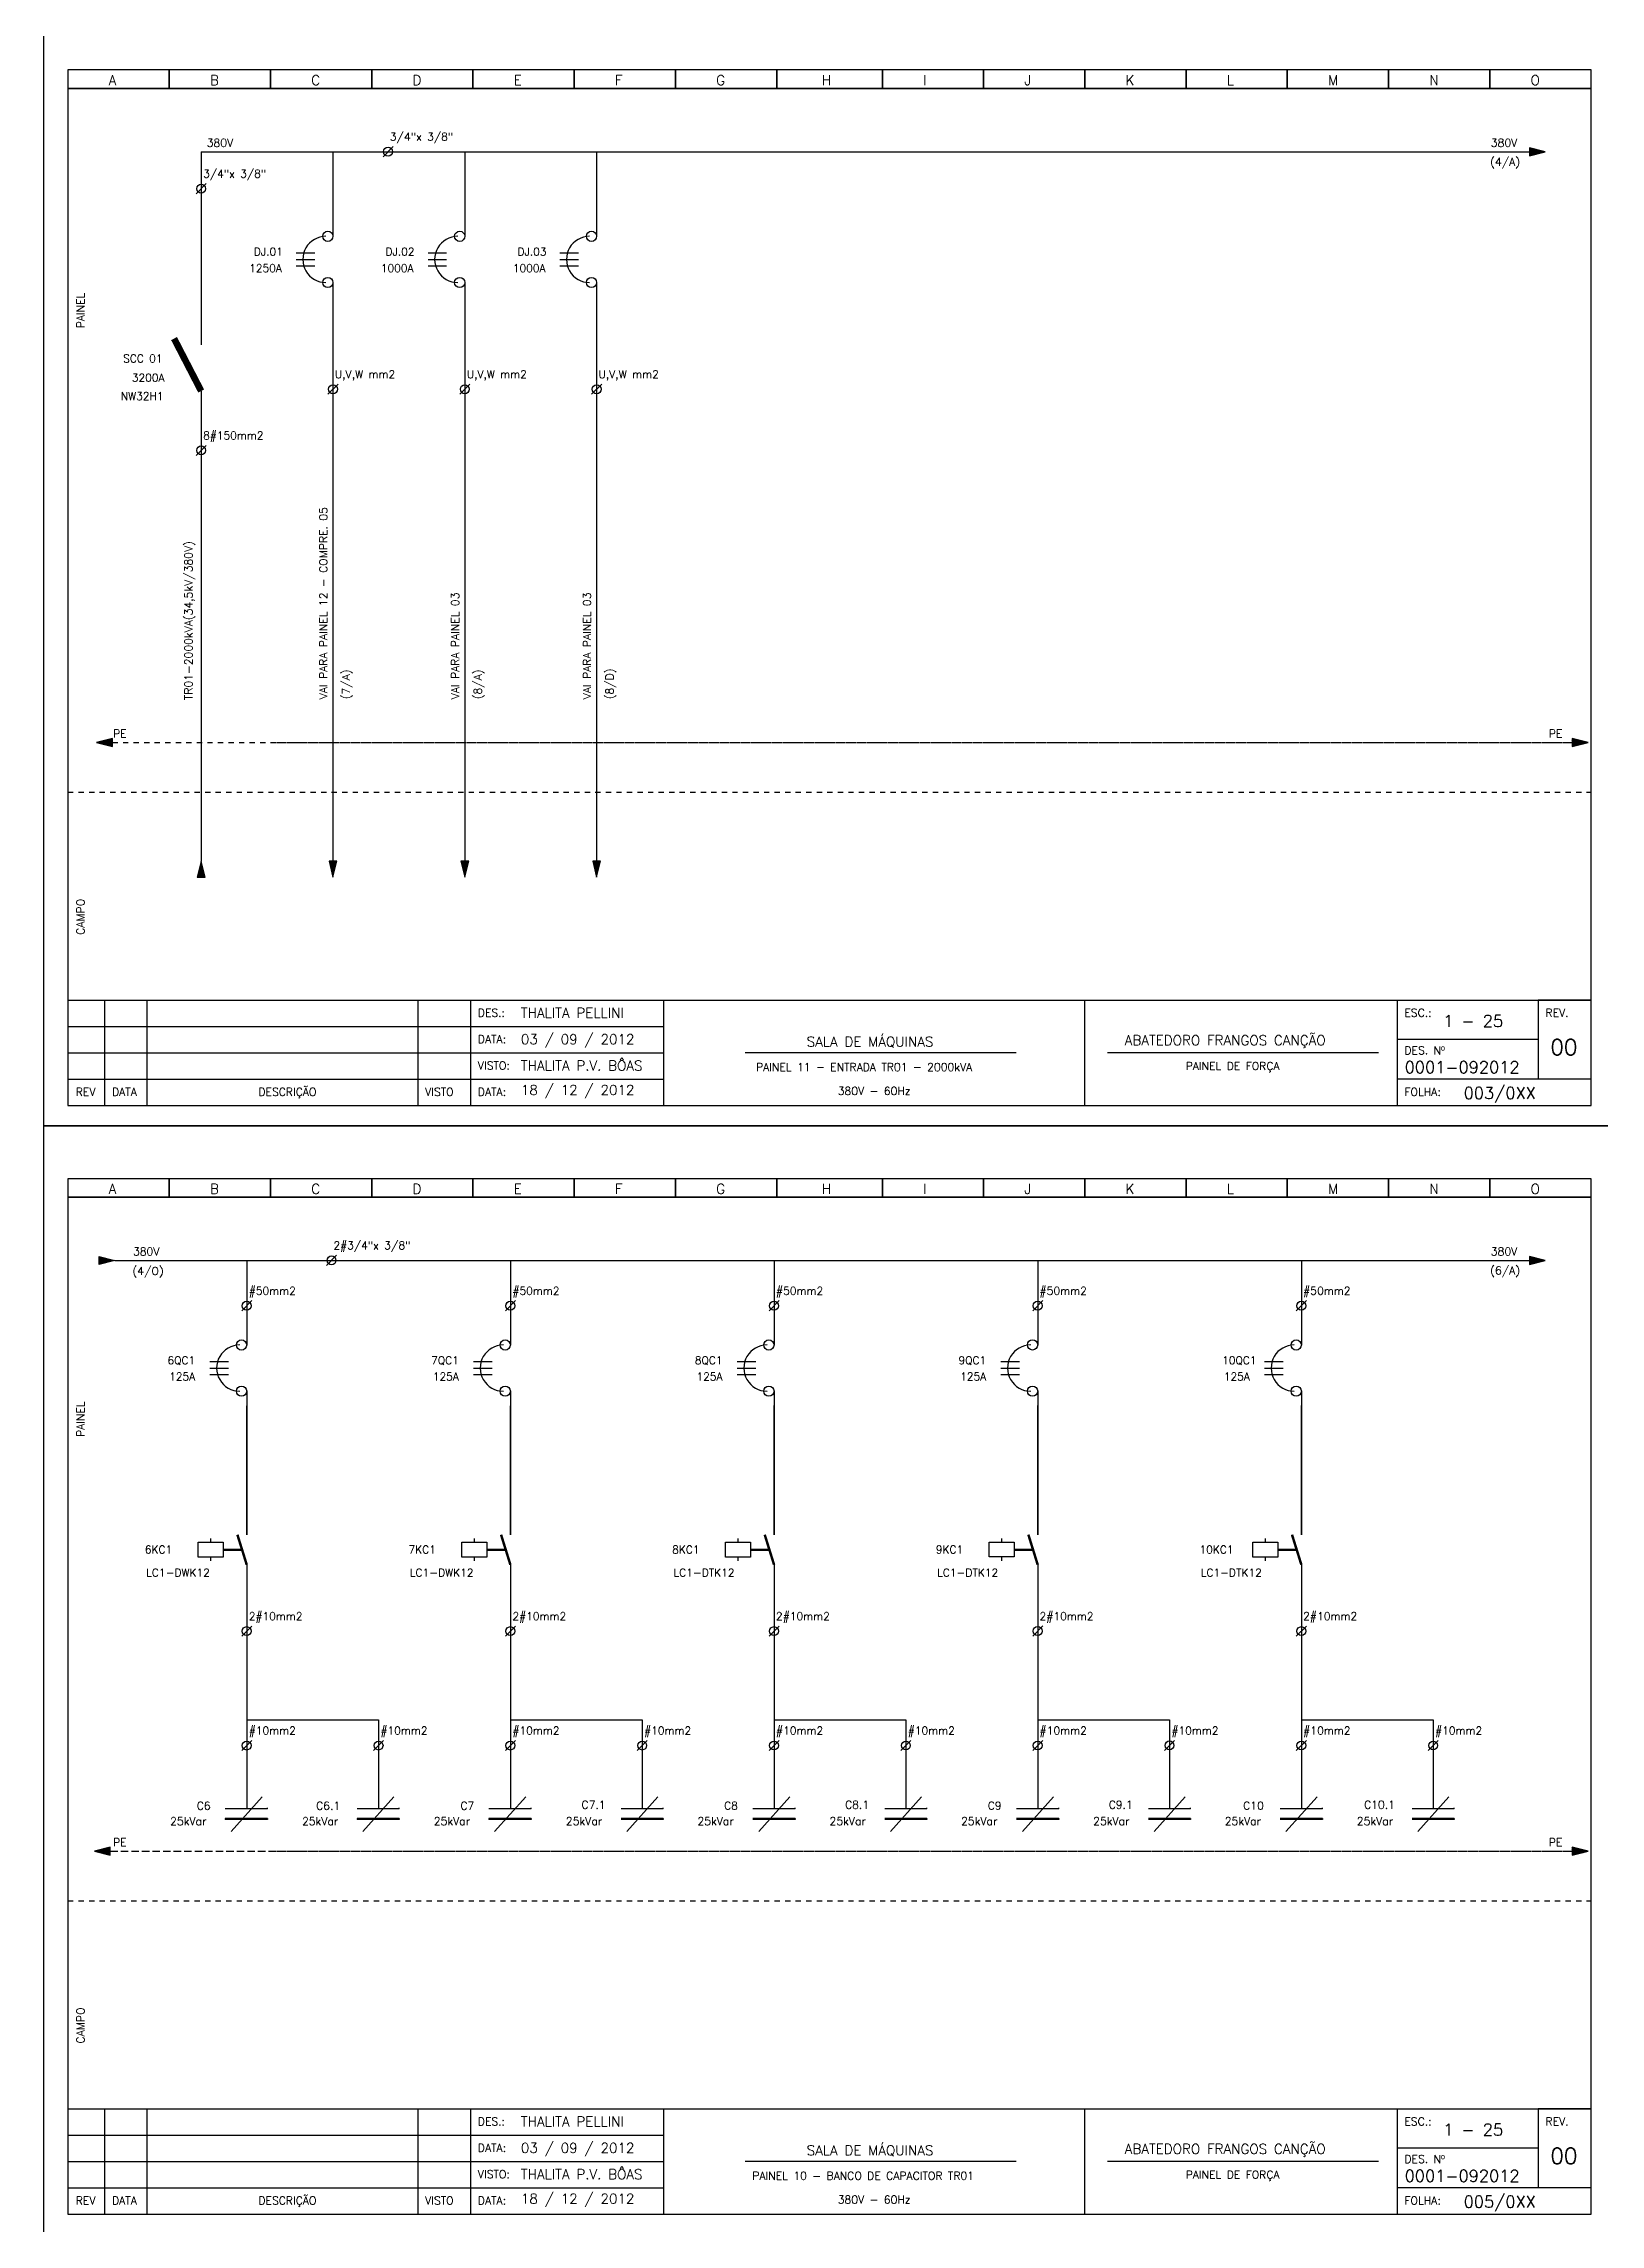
# Model space of a CAD drawing. Header units: millimetres. Extents: x 1974 to 2560, y 1429 to 1567.
# Drawn here: x 1974.11 to 2003.63, y 1491.8 to 1533.16 of the extents above; entities that cross this region are included whole.
import ezdxf

# ---------------------------------------------------------------- set-up
doc = ezdxf.new("R2010")
doc.units = ezdxf.units.MM
for name, pattern in [('DASHDOT2', [0.5, 0.25, -0.125, 0, -0.125]), ('DASHED', [0.75, 0.5, -0.25]), ('HIDDEN2', [0.1875, 0.125, -0.0625])]:
    doc.linetypes.add(name, pattern=pattern)
for name, color, linetype in [('ALIMENTAÇÃO', 6, 'Continuous'), ('CONECTOR_SAK', 2, 'Continuous'), ('DISJUNTOR', 5, 'Continuous'), ('EQUIPAMENTOS', 5, 'Continuous'), ('linhas', 6, 'Continuous'), ('MARGEM', 1, 'Continuous'), ('PAINEL', 7, 'Continuous'), ('soft', 5, 'Continuous'), ('TERRA', 3, 'DASHED'), ('TEXTO', 4, 'Continuous'), ('TEXTO_2', 5, 'Continuous'), ('TIMBRE', 7, 'Continuous')]:
    doc.layers.add(name, color=color, linetype=linetype)
doc.styles.add('REGUA60', font='romans.shx', dxfattribs={"height": 2})
doc.styles.add('ROMANC', font='romanc.shx', dxfattribs={"height": 0.55})
doc.styles.add('ROMANS', font='romans.shx', dxfattribs={"height": 37})

msp = doc.modelspace()

# ---------------------------------------------------------------- hatches: boundary and pattern name
at = {"layer": 'EQUIPAMENTOS'}
for points in [[(2002.583, 1531.109), (2002.283, 1531.184), (2002.283, 1531.034)], [(1977.169, 1517.354), (1977.094, 1517.654), (1977.019, 1517.354)], [(1977.169, 1517.354), (1977.094, 1517.654), (1977.019, 1517.354)], [(1979.519, 1517.654), (1979.594, 1517.354), (1979.669, 1517.654)], [(1982.019, 1517.654), (1982.094, 1517.354), (1982.169, 1517.654)], [(1984.519, 1517.654), (1984.594, 1517.354), (1984.669, 1517.654)], [(1975.158, 1510.009), (1975.458, 1510.084), (1975.158, 1510.159)], [(2002.583, 1510.084), (2002.283, 1510.159), (2002.283, 1510.009)]]:
    msp.add_hatch(color=256, dxfattribs=at).paths.add_polyline_path(points)
h = msp.add_hatch(color=256, dxfattribs=at)
h.paths.add_polyline_path([(1978.351, 1499.501), (1977.551, 1499.501), (1977.551, 1499.481), (1978.351, 1499.481)])
h.paths.add_polyline_path([(1978.351, 1499.701), (1977.551, 1499.701), (1977.551, 1499.681), (1978.351, 1499.681)])
h = msp.add_hatch(color=256, dxfattribs=at)
h.paths.add_polyline_path([(1978.351, 1499.501), (1977.551, 1499.501), (1977.551, 1499.481), (1978.351, 1499.481)])
h.paths.add_polyline_path([(1978.351, 1499.701), (1977.551, 1499.701), (1977.551, 1499.681), (1978.351, 1499.681)])
h = msp.add_hatch(color=256, dxfattribs=at)
h.paths.add_polyline_path([(1980.851, 1499.501), (1980.051, 1499.501), (1980.051, 1499.481), (1980.851, 1499.481)])
h.paths.add_polyline_path([(1980.851, 1499.701), (1980.051, 1499.701), (1980.051, 1499.681), (1980.851, 1499.681)])
h = msp.add_hatch(color=256, dxfattribs=at)
h.paths.add_polyline_path([(1980.851, 1499.501), (1980.051, 1499.501), (1980.051, 1499.481), (1980.851, 1499.481)])
h.paths.add_polyline_path([(1980.851, 1499.701), (1980.051, 1499.701), (1980.051, 1499.681), (1980.851, 1499.681)])
h = msp.add_hatch(color=256, dxfattribs=at)
h.paths.add_polyline_path([(1983.351, 1499.501), (1982.551, 1499.501), (1982.551, 1499.481), (1983.351, 1499.481)])
h.paths.add_polyline_path([(1983.351, 1499.701), (1982.551, 1499.701), (1982.551, 1499.681), (1983.351, 1499.681)])
h = msp.add_hatch(color=256, dxfattribs=at)
h.paths.add_polyline_path([(1983.351, 1499.501), (1982.551, 1499.501), (1982.551, 1499.481), (1983.351, 1499.481)])
h.paths.add_polyline_path([(1983.351, 1499.701), (1982.551, 1499.701), (1982.551, 1499.681), (1983.351, 1499.681)])
h = msp.add_hatch(color=256, dxfattribs=at)
h.paths.add_polyline_path([(1985.858, 1499.501), (1985.058, 1499.501), (1985.058, 1499.481), (1985.858, 1499.481)])
h.paths.add_polyline_path([(1985.858, 1499.701), (1985.058, 1499.701), (1985.058, 1499.681), (1985.858, 1499.681)])
h = msp.add_hatch(color=256, dxfattribs=at)
h.paths.add_polyline_path([(1985.858, 1499.501), (1985.058, 1499.501), (1985.058, 1499.481), (1985.858, 1499.481)])
h.paths.add_polyline_path([(1985.858, 1499.701), (1985.058, 1499.701), (1985.058, 1499.681), (1985.858, 1499.681)])
h = msp.add_hatch(color=256, dxfattribs=at)
h.paths.add_polyline_path([(1988.358, 1499.501), (1987.558, 1499.501), (1987.558, 1499.481), (1988.358, 1499.481)])
h.paths.add_polyline_path([(1988.358, 1499.701), (1987.558, 1499.701), (1987.558, 1499.681), (1988.358, 1499.681)])
h = msp.add_hatch(color=256, dxfattribs=at)
h.paths.add_polyline_path([(1988.358, 1499.501), (1987.558, 1499.501), (1987.558, 1499.481), (1988.358, 1499.481)])
h.paths.add_polyline_path([(1988.358, 1499.701), (1987.558, 1499.701), (1987.558, 1499.681), (1988.358, 1499.681)])
h = msp.add_hatch(color=256, dxfattribs=at)
h.paths.add_polyline_path([(1990.858, 1499.502), (1990.058, 1499.502), (1990.058, 1499.482), (1990.858, 1499.482)])
h.paths.add_polyline_path([(1990.858, 1499.702), (1990.058, 1499.702), (1990.058, 1499.682), (1990.858, 1499.682)])
h = msp.add_hatch(color=256, dxfattribs=at)
h.paths.add_polyline_path([(1990.858, 1499.502), (1990.058, 1499.502), (1990.058, 1499.482), (1990.858, 1499.482)])
h.paths.add_polyline_path([(1990.858, 1499.702), (1990.058, 1499.702), (1990.058, 1499.682), (1990.858, 1499.682)])
h = msp.add_hatch(color=256, dxfattribs=at)
h.paths.add_polyline_path([(1993.358, 1499.502), (1992.558, 1499.502), (1992.558, 1499.482), (1993.358, 1499.482)])
h.paths.add_polyline_path([(1993.358, 1499.702), (1992.558, 1499.702), (1992.558, 1499.682), (1993.358, 1499.682)])
h = msp.add_hatch(color=256, dxfattribs=at)
h.paths.add_polyline_path([(1993.358, 1499.502), (1992.558, 1499.502), (1992.558, 1499.482), (1993.358, 1499.482)])
h.paths.add_polyline_path([(1993.358, 1499.702), (1992.558, 1499.702), (1992.558, 1499.682), (1993.358, 1499.682)])
h = msp.add_hatch(color=256, dxfattribs=at)
h.paths.add_polyline_path([(1995.858, 1499.502), (1995.058, 1499.502), (1995.058, 1499.482), (1995.858, 1499.482)])
h.paths.add_polyline_path([(1995.858, 1499.702), (1995.058, 1499.702), (1995.058, 1499.682), (1995.858, 1499.682)])
h = msp.add_hatch(color=256, dxfattribs=at)
h.paths.add_polyline_path([(1995.858, 1499.502), (1995.058, 1499.502), (1995.058, 1499.482), (1995.858, 1499.482)])
h.paths.add_polyline_path([(1995.858, 1499.702), (1995.058, 1499.702), (1995.058, 1499.682), (1995.858, 1499.682)])
h = msp.add_hatch(color=256, dxfattribs=at)
h.paths.add_polyline_path([(1998.358, 1499.501), (1997.558, 1499.501), (1997.558, 1499.481), (1998.358, 1499.481)])
h.paths.add_polyline_path([(1998.358, 1499.701), (1997.558, 1499.701), (1997.558, 1499.681), (1998.358, 1499.681)])
h = msp.add_hatch(color=256, dxfattribs=at)
h.paths.add_polyline_path([(1998.358, 1499.501), (1997.558, 1499.501), (1997.558, 1499.481), (1998.358, 1499.481)])
h.paths.add_polyline_path([(1998.358, 1499.701), (1997.558, 1499.701), (1997.558, 1499.681), (1998.358, 1499.681)])
h = msp.add_hatch(color=256, dxfattribs=at)
h.paths.add_polyline_path([(2000.858, 1499.502), (2000.058, 1499.502), (2000.058, 1499.482), (2000.858, 1499.482)])
h.paths.add_polyline_path([(2000.858, 1499.702), (2000.058, 1499.702), (2000.058, 1499.682), (2000.858, 1499.682)])
h = msp.add_hatch(color=256, dxfattribs=at)
h.paths.add_polyline_path([(2000.858, 1499.502), (2000.058, 1499.502), (2000.058, 1499.482), (2000.858, 1499.482)])
h.paths.add_polyline_path([(2000.858, 1499.702), (2000.058, 1499.702), (2000.058, 1499.682), (2000.858, 1499.682)])
at = {"layer": 'TERRA'}
h = msp.add_hatch(dxfattribs=at)
h.set_pattern_fill('ANSI31', color=256, scale=0.004, angle=180, style=0)
h.set_pattern_definition([(225, (2032.3663817, 1568.52584864), (0.0003535533906, -0.0003535533906), [])])
h.paths.add_polyline_path([(1975.112, 1519.906), (1975.412, 1519.906), (1975.412, 1519.981)])
h.paths.add_polyline_path([(1975.412, 1519.831), (1975.412, 1519.906), (1975.112, 1519.906)])
h = msp.add_hatch(dxfattribs=at)
h.set_pattern_fill('ANSI31', color=256, scale=0.004, style=0)
h.set_pattern_definition([(45, (1946.1419275, 1471.2862611), (-0.0003535533906, 0.0003535533906), [])])
h.paths.add_polyline_path([(2003.396, 1519.906), (2003.096, 1519.906), (2003.096, 1519.831)])
h.paths.add_polyline_path([(2003.096, 1519.981), (2003.096, 1519.906), (2003.396, 1519.906)])
h = msp.add_hatch(dxfattribs=at)
h.set_pattern_fill('ANSI31', color=256, scale=0.004, angle=180, style=0)
h.set_pattern_definition([(225, (2032.32565715, 1547.50084864), (0.0003535533906, -0.0003535533906), [])])
h.paths.add_polyline_path([(1975.071, 1498.881), (1975.371, 1498.881), (1975.371, 1498.956)])
h.paths.add_polyline_path([(1975.371, 1498.806), (1975.371, 1498.881), (1975.071, 1498.881)])
h = msp.add_hatch(dxfattribs=at)
h.set_pattern_fill('ANSI31', color=256, scale=0.004, angle=180, style=0)
h.set_pattern_definition([(225, (2032.32565715, 1547.50084864), (0.0003535533906, -0.0003535533906), [])])
h.paths.add_polyline_path([(1975.071, 1498.881), (1975.371, 1498.881), (1975.371, 1498.956)])
h.paths.add_polyline_path([(1975.371, 1498.806), (1975.371, 1498.881), (1975.071, 1498.881)])
h = msp.add_hatch(dxfattribs=at)
h.set_pattern_fill('ANSI31', color=256, scale=0.004, style=0)
h.set_pattern_definition([(45, (1946.1419275, 1450.2612611), (-0.0003535533906, 0.0003535533906), [])])
h.paths.add_polyline_path([(2003.396, 1498.881), (2003.096, 1498.881), (2003.096, 1498.806)])
h.paths.add_polyline_path([(2003.096, 1498.956), (2003.096, 1498.881), (2003.396, 1498.881)])

# ---------------------------------------------------------------- linework, layer by layer
for p, q in [((1978.896, 1529.19), (1979.249, 1529.19)), ((1978.896, 1529.067), (1979.249, 1529.067)), ((1978.896, 1528.944), (1979.249, 1528.944)), ((1981.396, 1529.19), (1981.749, 1529.19)), ((1981.396, 1529.067), (1981.749, 1529.067)), ((1981.396, 1528.944), (1981.749, 1528.944)), ((1983.896, 1529.19), (1984.249, 1529.19)), ((1983.896, 1529.067), (1984.249, 1529.067)), ((1983.896, 1528.944), (1984.249, 1528.944)), ((2003.452, 1515.022), (2002.452, 1515.022)), ((1977.26, 1508.165), (1977.614, 1508.165)), ((1977.26, 1508.165), (1977.614, 1508.165)), ((1977.26, 1508.042), (1977.614, 1508.042)), ((1977.26, 1508.042), (1977.614, 1508.042)), ((1977.26, 1507.919), (1977.614, 1507.919)), ((1977.26, 1507.919), (1977.614, 1507.919)), ((1982.26, 1508.165), (1982.614, 1508.165)), ((1982.26, 1508.165), (1982.614, 1508.165)), ((1982.26, 1508.042), (1982.614, 1508.042)), ((1982.26, 1508.042), (1982.614, 1508.042)), ((1982.26, 1507.919), (1982.614, 1507.919)), ((1982.26, 1507.919), (1982.614, 1507.919)), ((1987.26, 1508.165), (1987.614, 1508.165)), ((1987.26, 1508.165), (1987.614, 1508.165)), ((1987.26, 1508.043), (1987.614, 1508.043)), ((1987.26, 1508.043), (1987.614, 1508.043)), ((1987.26, 1507.92), (1987.614, 1507.92)), ((1987.26, 1507.92), (1987.614, 1507.92)), ((1992.26, 1508.166), (1992.614, 1508.166)), ((1992.26, 1508.166), (1992.614, 1508.166)), ((1992.26, 1508.043), (1992.614, 1508.043)), ((1992.26, 1508.043), (1992.614, 1508.043)), ((1992.26, 1507.92), (1992.614, 1507.92)), ((1992.26, 1507.92), (1992.614, 1507.92)), ((1997.26, 1508.165), (1997.614, 1508.165)), ((1997.26, 1508.165), (1997.614, 1508.165)), ((1997.26, 1508.043), (1997.614, 1508.043)), ((1997.26, 1508.043), (1997.614, 1508.043)), ((1997.26, 1507.92), (1997.614, 1507.92)), ((1997.26, 1507.92), (1997.614, 1507.92)), ((2003.452, 1493.997), (2002.452, 1493.997))]:
    msp.add_line(p, q)
at = {"layer": 'ALIMENTAÇÃO', "color": 6}
for p, q in [((1979.594, 1531.109), (1979.594, 1529.505)), ((1982.094, 1531.109), (1982.094, 1529.505)), ((1984.594, 1531.109), (1984.594, 1529.505)), ((1979.594, 1528.629), (1979.594, 1517.654)), ((1982.094, 1528.631), (1982.094, 1517.654)), ((1984.594, 1528.632), (1984.594, 1517.654)), ((1977.958, 1510.084), (1977.958, 1508.48)), ((1977.958, 1510.084), (1977.958, 1508.48)), ((1982.958, 1510.085), (1982.958, 1508.48)), ((1982.958, 1510.085), (1982.958, 1508.48)), ((1987.958, 1510.085), (1987.958, 1508.481)), ((1987.958, 1510.085), (1987.958, 1508.481)), ((1992.958, 1510.086), (1992.958, 1508.482)), ((1992.958, 1510.086), (1992.958, 1508.482)), ((1997.958, 1510.085), (1997.958, 1508.481)), ((1997.958, 1510.085), (1997.958, 1508.481)), ((1977.958, 1507.604), (1977.958, 1504.877)), ((1977.958, 1507.604), (1977.958, 1504.877)), ((1982.958, 1507.604), (1982.958, 1504.877)), ((1982.958, 1507.604), (1982.958, 1504.877)), ((1987.958, 1507.604), (1987.958, 1504.878)), ((1987.958, 1507.604), (1987.958, 1504.878)), ((1992.958, 1507.605), (1992.958, 1504.879)), ((1992.958, 1507.605), (1992.958, 1504.879)), ((1997.958, 1507.604), (1997.958, 1504.878)), ((1997.958, 1507.604), (1997.958, 1504.878)), ((1977.958, 1504.314), (1977.958, 1499.681)), ((1977.958, 1504.314), (1977.958, 1499.681)), ((1982.958, 1504.314), (1982.958, 1499.681)), ((1982.958, 1504.314), (1982.958, 1499.681)), ((1987.958, 1504.315), (1987.958, 1499.681)), ((1987.958, 1504.315), (1987.958, 1499.681)), ((1992.958, 1504.315), (1992.958, 1499.682)), ((1992.958, 1504.315), (1992.958, 1499.682)), ((1997.958, 1504.315), (1997.958, 1499.681)), ((1997.958, 1504.315), (1997.958, 1499.681)), ((1980.458, 1501.374), (1980.458, 1499.681)), ((1980.458, 1501.374), (1980.458, 1499.681)), ((1985.458, 1501.374), (1985.458, 1499.681)), ((1985.458, 1501.374), (1985.458, 1499.681)), ((1990.458, 1501.374), (1990.458, 1499.682)), ((1990.458, 1501.374), (1990.458, 1499.682)), ((1995.458, 1501.374), (1995.458, 1499.682)), ((1995.458, 1501.374), (1995.458, 1499.682)), ((2000.458, 1501.374), (2000.458, 1499.682)), ((2000.458, 1501.374), (2000.458, 1499.682))]:
    msp.add_line(p, q, dxfattribs=at)
at = {"layer": 'ALIMENTAÇÃO'}
for p, q in [((1977.958, 1501.374), (1980.458, 1501.374)), ((1977.958, 1501.374), (1980.458, 1501.374)), ((1982.958, 1501.374), (1985.458, 1501.374)), ((1982.958, 1501.374), (1985.458, 1501.374)), ((1987.958, 1501.374), (1990.458, 1501.374)), ((1987.958, 1501.374), (1990.458, 1501.374)), ((1992.958, 1501.374), (1995.458, 1501.374)), ((1992.958, 1501.374), (1995.458, 1501.374)), ((1997.958, 1501.374), (2000.458, 1501.374)), ((1997.958, 1501.374), (2000.458, 1501.374))]:
    msp.add_line(p, q, dxfattribs=at)
at = {"layer": 'CONECTOR_SAK'}
for p, q in [((1980.734, 1531.206), (1980.543, 1531.013)), ((1977.19, 1530.505), (1976.999, 1530.312)), ((1979.69, 1526.702), (1979.499, 1526.509)), ((1982.19, 1526.702), (1981.999, 1526.509)), ((1984.69, 1526.702), (1984.499, 1526.509)), ((1977.19, 1525.541), (1976.999, 1525.349)), ((1977.19, 1525.541), (1976.999, 1525.349)), ((1979.662, 1510.181), (1979.471, 1509.988)), ((1978.054, 1509.321), (1977.863, 1509.128)), ((1978.054, 1509.321), (1977.863, 1509.128)), ((1983.054, 1509.321), (1982.863, 1509.128)), ((1983.054, 1509.321), (1982.863, 1509.128)), ((1988.054, 1509.321), (1987.863, 1509.128)), ((1988.054, 1509.321), (1987.863, 1509.128)), ((1993.054, 1509.321), (1992.863, 1509.129)), ((1993.054, 1509.321), (1992.863, 1509.129)), ((1998.054, 1509.321), (1997.863, 1509.128)), ((1998.054, 1509.321), (1997.863, 1509.128)), ((1978.054, 1503.15), (1977.863, 1502.958)), ((1978.054, 1503.15), (1977.863, 1502.958)), ((1983.054, 1503.15), (1982.863, 1502.958)), ((1983.054, 1503.15), (1982.863, 1502.958)), ((1988.054, 1503.151), (1987.863, 1502.958)), ((1988.054, 1503.151), (1987.863, 1502.958)), ((1993.054, 1503.152), (1992.863, 1502.959)), ((1993.054, 1503.152), (1992.863, 1502.959)), ((1998.054, 1503.151), (1997.863, 1502.958)), ((1998.054, 1503.151), (1997.863, 1502.958)), ((1978.054, 1500.981), (1977.863, 1500.788)), ((1978.054, 1500.981), (1977.863, 1500.788)), ((1980.554, 1500.981), (1980.363, 1500.788)), ((1980.554, 1500.981), (1980.363, 1500.788)), ((1983.054, 1500.981), (1982.863, 1500.788)), ((1983.054, 1500.981), (1982.863, 1500.788)), ((1985.554, 1500.981), (1985.363, 1500.788)), ((1985.554, 1500.981), (1985.363, 1500.788)), ((1988.054, 1500.981), (1987.863, 1500.789)), ((1988.054, 1500.981), (1987.863, 1500.789)), ((1990.554, 1500.982), (1990.363, 1500.789)), ((1990.554, 1500.982), (1990.363, 1500.789)), ((1993.054, 1500.982), (1992.863, 1500.789)), ((1993.054, 1500.982), (1992.863, 1500.789)), ((1995.554, 1500.982), (1995.363, 1500.79)), ((1995.554, 1500.982), (1995.363, 1500.79)), ((1998.054, 1500.981), (1997.863, 1500.789)), ((1998.054, 1500.981), (1997.863, 1500.789)), ((2000.554, 1500.982), (2000.363, 1500.789)), ((2000.554, 1500.982), (2000.363, 1500.789))]:
    msp.add_line(p, q, dxfattribs=at)
for centre in [(1980.638, 1531.109), (1977.094, 1530.408), (1979.594, 1526.605), (1982.094, 1526.605), (1984.594, 1526.605), (1977.094, 1525.445), (1977.094, 1525.445), (1979.566, 1510.084), (1977.958, 1509.224), (1977.958, 1509.224), (1982.958, 1509.224), (1982.958, 1509.224), (1987.958, 1509.224), (1987.958, 1509.224), (1992.958, 1509.225), (1992.958, 1509.225), (1997.958, 1509.224), (1997.958, 1509.224), (1977.958, 1503.054), (1977.958, 1503.054), (1982.958, 1503.054), (1982.958, 1503.054), (1987.958, 1503.054), (1987.958, 1503.054), (1992.958, 1503.055), (1992.958, 1503.055), (1997.958, 1503.054), (1997.958, 1503.054), (1977.958, 1500.884), (1977.958, 1500.884), (1980.458, 1500.884), (1980.458, 1500.884), (1982.958, 1500.884), (1982.958, 1500.884), (1985.458, 1500.884), (1985.458, 1500.884), (1987.958, 1500.885), (1987.958, 1500.885), (1990.458, 1500.885), (1990.458, 1500.885), (1992.958, 1500.885), (1992.958, 1500.885), (1995.458, 1500.886), (1995.458, 1500.886), (1997.958, 1500.885), (1997.958, 1500.885), (2000.458, 1500.885), (2000.458, 1500.885)]:
    msp.add_circle(centre, 0.0846, dxfattribs=at)
at = {"layer": 'DISJUNTOR', "const_width": 0.126}
msp.add_lwpolyline([(1977.094, 1526.571), (1976.58, 1527.566)], dxfattribs=at)
at = {"layer": 'DISJUNTOR'}
for centre in [(1979.497, 1529.505), (1981.997, 1529.505), (1984.497, 1529.505), (1979.497, 1528.629), (1981.997, 1528.629), (1984.497, 1528.629), (1977.861, 1508.48), (1977.861, 1508.48), (1982.861, 1508.48), (1982.861, 1508.48), (1987.861, 1508.48), (1987.861, 1508.48), (1992.861, 1508.481), (1992.861, 1508.481), (1997.861, 1508.48), (1997.861, 1508.48), (1977.861, 1507.604), (1977.861, 1507.604), (1982.861, 1507.604), (1982.861, 1507.604), (1987.861, 1507.604), (1987.861, 1507.604), (1992.861, 1507.605), (1992.861, 1507.605), (1997.861, 1507.604), (1997.861, 1507.604)]:
    msp.add_circle(centre, 0.097, dxfattribs=at)
for centre in [(1979.46, 1529.067), (1981.96, 1529.067), (1984.46, 1529.067), (1977.824, 1508.042), (1977.824, 1508.042), (1982.824, 1508.042), (1982.824, 1508.042), (1987.824, 1508.043), (1987.824, 1508.043), (1992.824, 1508.043), (1992.824, 1508.043), (1997.824, 1508.043), (1997.824, 1508.043)]:
    msp.add_arc(centre, 0.438, 89.8656, 270.134, dxfattribs=at)
at = {"layer": 'EQUIPAMENTOS'}
for p, q in [((1977.094, 1531.109), (2002.583, 1531.109)), ((1975.458, 1510.084), (2002.283, 1510.084)), ((1977.276, 1504.738), (1977.276, 1504.809)), ((1977.276, 1504.738), (1977.276, 1504.809)), ((1977.514, 1504.608), (1977.867, 1504.608)), ((1977.514, 1504.608), (1977.867, 1504.608)), ((1977.514, 1504.588), (1977.873, 1504.588)), ((1977.514, 1504.588), (1977.873, 1504.588)), ((1982.276, 1504.738), (1982.276, 1504.81)), ((1982.276, 1504.738), (1982.276, 1504.81)), ((1982.514, 1504.609), (1982.867, 1504.609)), ((1982.514, 1504.609), (1982.867, 1504.609)), ((1982.514, 1504.588), (1982.873, 1504.588)), ((1982.514, 1504.588), (1982.873, 1504.588)), ((1987.276, 1504.738), (1987.276, 1504.81)), ((1987.276, 1504.738), (1987.276, 1504.81)), ((1987.514, 1504.609), (1987.867, 1504.609)), ((1987.514, 1504.609), (1987.867, 1504.609)), ((1987.514, 1504.589), (1987.873, 1504.589)), ((1987.514, 1504.589), (1987.873, 1504.589)), ((1992.276, 1504.739), (1992.276, 1504.811)), ((1992.276, 1504.739), (1992.276, 1504.811)), ((1992.514, 1504.61), (1992.867, 1504.61)), ((1992.514, 1504.61), (1992.867, 1504.61)), ((1992.514, 1504.59), (1992.873, 1504.59)), ((1992.514, 1504.59), (1992.873, 1504.59)), ((1997.276, 1504.738), (1997.276, 1504.81)), ((1997.276, 1504.738), (1997.276, 1504.81)), ((1997.514, 1504.609), (1997.867, 1504.609)), ((1997.514, 1504.609), (1997.867, 1504.609)), ((1997.514, 1504.589), (1997.873, 1504.589)), ((1997.514, 1504.589), (1997.873, 1504.589)), ((1977.276, 1504.388), (1977.276, 1504.459)), ((1977.276, 1504.388), (1977.276, 1504.459)), ((1982.276, 1504.388), (1982.276, 1504.459)), ((1982.276, 1504.388), (1982.276, 1504.459)), ((1987.276, 1504.388), (1987.276, 1504.459)), ((1987.276, 1504.388), (1987.276, 1504.459)), ((1992.276, 1504.389), (1992.276, 1504.46)), ((1992.276, 1504.389), (1992.276, 1504.46)), ((1997.276, 1504.388), (1997.276, 1504.459)), ((1997.276, 1504.388), (1997.276, 1504.459)), ((1978.351, 1499.681), (1977.551, 1499.681)), ((1978.351, 1499.681), (1977.551, 1499.681)), ((1977.66, 1499.251), (1978.25, 1499.91)), ((1977.66, 1499.251), (1978.25, 1499.91)), ((1978.351, 1499.681), (1978.351, 1499.701)), ((1978.351, 1499.681), (1978.351, 1499.701)), ((1980.851, 1499.681), (1980.051, 1499.681)), ((1980.851, 1499.681), (1980.051, 1499.681)), ((1980.16, 1499.251), (1980.75, 1499.91)), ((1980.16, 1499.251), (1980.75, 1499.91)), ((1980.851, 1499.681), (1980.851, 1499.701)), ((1980.851, 1499.681), (1980.851, 1499.701)), ((1983.351, 1499.681), (1982.551, 1499.681)), ((1983.351, 1499.681), (1982.551, 1499.681)), ((1982.66, 1499.251), (1983.25, 1499.91)), ((1982.66, 1499.251), (1983.25, 1499.91)), ((1983.351, 1499.681), (1983.351, 1499.701)), ((1983.351, 1499.681), (1983.351, 1499.701)), ((1985.858, 1499.681), (1985.058, 1499.681)), ((1985.858, 1499.681), (1985.058, 1499.681)), ((1985.167, 1499.251), (1985.757, 1499.91)), ((1985.167, 1499.251), (1985.757, 1499.91)), ((1985.858, 1499.681), (1985.858, 1499.701)), ((1985.858, 1499.681), (1985.858, 1499.701)), ((1988.358, 1499.681), (1987.558, 1499.681)), ((1988.358, 1499.681), (1987.558, 1499.681)), ((1987.667, 1499.252), (1988.257, 1499.91)), ((1987.667, 1499.252), (1988.257, 1499.91)), ((1988.358, 1499.681), (1988.358, 1499.701)), ((1988.358, 1499.681), (1988.358, 1499.701)), ((1990.858, 1499.682), (1990.058, 1499.682)), ((1990.858, 1499.682), (1990.058, 1499.682)), ((1990.167, 1499.252), (1990.757, 1499.911)), ((1990.167, 1499.252), (1990.757, 1499.911)), ((1990.858, 1499.682), (1990.858, 1499.702)), ((1990.858, 1499.682), (1990.858, 1499.702)), ((1993.358, 1499.682), (1992.558, 1499.682)), ((1993.358, 1499.682), (1992.558, 1499.682)), ((1992.667, 1499.252), (1993.257, 1499.911)), ((1992.667, 1499.252), (1993.257, 1499.911)), ((1993.358, 1499.682), (1993.358, 1499.702)), ((1993.358, 1499.682), (1993.358, 1499.702)), ((1995.858, 1499.682), (1995.058, 1499.682)), ((1995.858, 1499.682), (1995.058, 1499.682)), ((1995.167, 1499.253), (1995.757, 1499.911)), ((1995.167, 1499.253), (1995.757, 1499.911)), ((1995.858, 1499.682), (1995.858, 1499.702)), ((1995.858, 1499.682), (1995.858, 1499.702)), ((1998.358, 1499.681), (1997.558, 1499.681)), ((1998.358, 1499.681), (1997.558, 1499.681)), ((1997.667, 1499.252), (1998.257, 1499.91)), ((1997.667, 1499.252), (1998.257, 1499.91)), ((1998.358, 1499.681), (1998.358, 1499.701)), ((1998.358, 1499.681), (1998.358, 1499.701)), ((2000.858, 1499.682), (2000.058, 1499.682)), ((2000.858, 1499.682), (2000.058, 1499.682)), ((2000.167, 1499.252), (2000.757, 1499.911)), ((2000.167, 1499.252), (2000.757, 1499.911)), ((2000.858, 1499.682), (2000.858, 1499.702)), ((2000.858, 1499.682), (2000.858, 1499.702)), ((1978.351, 1499.501), (1977.551, 1499.501)), ((1977.551, 1499.501), (1977.551, 1499.481)), ((1978.351, 1499.501), (1977.551, 1499.501)), ((1977.551, 1499.501), (1977.551, 1499.481)), ((1978.351, 1499.481), (1977.551, 1499.481)), ((1978.351, 1499.481), (1977.551, 1499.481)), ((1978.351, 1499.501), (1978.351, 1499.481)), ((1978.351, 1499.501), (1978.351, 1499.481)), ((1980.851, 1499.501), (1980.051, 1499.501)), ((1980.051, 1499.501), (1980.051, 1499.481)), ((1980.851, 1499.501), (1980.051, 1499.501)), ((1980.051, 1499.501), (1980.051, 1499.481)), ((1980.851, 1499.481), (1980.051, 1499.481)), ((1980.851, 1499.481), (1980.051, 1499.481)), ((1980.851, 1499.501), (1980.851, 1499.481)), ((1980.851, 1499.501), (1980.851, 1499.481)), ((1983.351, 1499.501), (1982.551, 1499.501)), ((1982.551, 1499.501), (1982.551, 1499.481)), ((1983.351, 1499.501), (1982.551, 1499.501)), ((1982.551, 1499.501), (1982.551, 1499.481)), ((1983.351, 1499.481), (1982.551, 1499.481)), ((1983.351, 1499.481), (1982.551, 1499.481)), ((1983.351, 1499.501), (1983.351, 1499.481)), ((1983.351, 1499.501), (1983.351, 1499.481)), ((1985.858, 1499.501), (1985.058, 1499.501)), ((1985.858, 1499.501), (1985.058, 1499.501)), ((1985.858, 1499.481), (1985.058, 1499.481)), ((1985.858, 1499.481), (1985.058, 1499.481)), ((1985.858, 1499.501), (1985.858, 1499.481)), ((1985.858, 1499.501), (1985.858, 1499.481)), ((1988.358, 1499.501), (1987.558, 1499.501)), ((1988.358, 1499.501), (1987.558, 1499.501)), ((1988.358, 1499.481), (1987.558, 1499.481)), ((1988.358, 1499.481), (1987.558, 1499.481)), ((1988.358, 1499.501), (1988.358, 1499.481)), ((1988.358, 1499.501), (1988.358, 1499.481)), ((1990.858, 1499.502), (1990.058, 1499.502)), ((1990.858, 1499.502), (1990.058, 1499.502)), ((1990.858, 1499.482), (1990.058, 1499.482)), ((1990.858, 1499.482), (1990.058, 1499.482)), ((1990.858, 1499.502), (1990.858, 1499.482)), ((1990.858, 1499.502), (1990.858, 1499.482)), ((1993.358, 1499.502), (1992.558, 1499.502)), ((1993.358, 1499.502), (1992.558, 1499.502)), ((1993.358, 1499.482), (1992.558, 1499.482)), ((1993.358, 1499.482), (1992.558, 1499.482)), ((1993.358, 1499.502), (1993.358, 1499.482)), ((1993.358, 1499.502), (1993.358, 1499.482)), ((1995.858, 1499.502), (1995.058, 1499.502)), ((1995.858, 1499.502), (1995.058, 1499.502)), ((1995.858, 1499.482), (1995.058, 1499.482)), ((1995.858, 1499.482), (1995.058, 1499.482)), ((1995.858, 1499.502), (1995.858, 1499.482)), ((1995.858, 1499.502), (1995.858, 1499.482)), ((1998.358, 1499.501), (1997.558, 1499.501)), ((1998.358, 1499.501), (1997.558, 1499.501)), ((1998.358, 1499.481), (1997.558, 1499.481)), ((1998.358, 1499.481), (1997.558, 1499.481)), ((1998.358, 1499.501), (1998.358, 1499.481)), ((1998.358, 1499.501), (1998.358, 1499.481)), ((2000.858, 1499.502), (2000.058, 1499.502)), ((2000.858, 1499.502), (2000.058, 1499.502)), ((2000.858, 1499.482), (2000.058, 1499.482)), ((2000.858, 1499.482), (2000.058, 1499.482)), ((2000.858, 1499.502), (2000.858, 1499.482)), ((2000.858, 1499.502), (2000.858, 1499.482))]:
    msp.add_line(p, q, dxfattribs=at)
for points in [[(2002.283, 1531.034), (2002.583, 1531.109), (2002.283, 1531.184), (2002.283, 1531.034)], [(1977.169, 1517.354), (1977.094, 1517.654), (1977.019, 1517.354), (1977.169, 1517.354)], [(1979.519, 1517.654), (1979.594, 1517.354), (1979.669, 1517.654), (1979.519, 1517.654)], [(1982.019, 1517.654), (1982.094, 1517.354), (1982.169, 1517.654), (1982.019, 1517.654)], [(1984.519, 1517.654), (1984.594, 1517.354), (1984.669, 1517.654), (1984.519, 1517.654)], [(1975.158, 1510.159), (1975.458, 1510.084), (1975.158, 1510.009), (1975.158, 1510.159)], [(2002.283, 1510.009), (2002.583, 1510.084), (2002.283, 1510.159), (2002.283, 1510.009)]]:
    msp.add_lwpolyline(points, dxfattribs=at)
for points in [[(1977.038, 1504.459), (1977.038, 1504.738), (1977.514, 1504.738), (1977.514, 1504.459)], [(1977.038, 1504.459), (1977.038, 1504.738), (1977.514, 1504.738), (1977.514, 1504.459)], [(1982.038, 1504.459), (1982.038, 1504.738), (1982.514, 1504.738), (1982.514, 1504.459)], [(1982.038, 1504.459), (1982.038, 1504.738), (1982.514, 1504.738), (1982.514, 1504.459)], [(1987.038, 1504.459), (1987.038, 1504.738), (1987.514, 1504.738), (1987.514, 1504.459)], [(1987.038, 1504.459), (1987.038, 1504.738), (1987.514, 1504.738), (1987.514, 1504.459)], [(1992.038, 1504.46), (1992.038, 1504.739), (1992.514, 1504.739), (1992.514, 1504.46)], [(1992.038, 1504.46), (1992.038, 1504.739), (1992.514, 1504.739), (1992.514, 1504.46)], [(1997.038, 1504.459), (1997.038, 1504.738), (1997.514, 1504.738), (1997.514, 1504.459)], [(1997.038, 1504.459), (1997.038, 1504.738), (1997.514, 1504.738), (1997.514, 1504.459)]]:
    msp.add_lwpolyline(points, close=True, dxfattribs=at)
at = {"layer": 'EQUIPAMENTOS', "const_width": 0.0472}
for points in [[(1977.958, 1504.314), (1977.781, 1504.882)], [(1977.958, 1504.314), (1977.781, 1504.882)], [(1982.958, 1504.314), (1982.781, 1504.883)], [(1982.958, 1504.314), (1982.781, 1504.883)], [(1987.958, 1504.315), (1987.781, 1504.883)], [(1987.958, 1504.315), (1987.781, 1504.883)], [(1992.958, 1504.315), (1992.781, 1504.884)], [(1992.958, 1504.315), (1992.781, 1504.884)], [(1997.958, 1504.315), (1997.781, 1504.883)], [(1997.958, 1504.315), (1997.781, 1504.883)]]:
    msp.add_lwpolyline(points, dxfattribs=at)
at = {"layer": 'linhas', "color": 6}
for p, q in [((1977.958, 1504.879), (1977.958, 1507.329)), ((1977.958, 1504.879), (1977.958, 1507.329)), ((1982.958, 1504.878), (1982.958, 1507.329)), ((1982.958, 1504.878), (1982.958, 1507.329)), ((1987.958, 1504.878), (1987.958, 1507.33)), ((1987.958, 1504.878), (1987.958, 1507.33)), ((1992.958, 1504.879), (1992.958, 1507.33)), ((1992.958, 1504.879), (1992.958, 1507.33)), ((1997.958, 1504.878), (1997.958, 1507.33)), ((1997.958, 1504.878), (1997.958, 1507.33))]:
    msp.add_line(p, q, dxfattribs=at)
at = {"layer": 'MARGEM', "color": 7}
for points in [[(1974.106, 1512.634), (2003.806, 1512.634), (2003.806, 1533.659), (1974.106, 1533.659)], [(1974.106, 1491.609), (2003.806, 1491.609), (2003.806, 1512.634), (1974.106, 1512.634)]]:
    msp.add_lwpolyline(points, close=True, dxfattribs=at)
at = {"layer": 'PAINEL', "color": 12, "linetype": 'HIDDEN2', "ltscale": 0.005}
for p, q in [((1974.568, 1518.966), (2003.452, 1518.966)), ((1974.568, 1497.941), (2003.356, 1497.941)), ((1974.568, 1497.941), (2003.452, 1497.941))]:
    msp.add_line(p, q, dxfattribs=at)
at = {"layer": 'soft'}
for p, q in [((1977.094, 1531.109), (1977.094, 1527.448)), ((1977.094, 1526.571), (1977.094, 1517.654))]:
    msp.add_line(p, q, dxfattribs=at)
at = {"layer": 'TERRA', "linetype": 'DASHDOT2', "ltscale": 0.0025}
for p, q in [((1975.412, 1519.906), (2003.096, 1519.906)), ((1975.412, 1519.906), (2003.096, 1519.906)), ((1978.523, 1519.906), (2003.396, 1519.906)), ((1975.371, 1498.881), (2003.096, 1498.881)), ((1975.412, 1498.881), (2003.096, 1498.881)), ((1978.523, 1498.881), (2003.396, 1498.881)), ((1978.523, 1498.881), (2003.396, 1498.881))]:
    msp.add_line(p, q, dxfattribs=at)
at = {"layer": 'TERRA'}
for points in [[(1975.412, 1519.981), (1975.112, 1519.906), (1975.412, 1519.831), (1975.412, 1519.981)], [(1975.412, 1519.981), (1975.112, 1519.906), (1975.412, 1519.831), (1975.412, 1519.981)], [(2003.096, 1519.831), (2003.396, 1519.906), (2003.096, 1519.981), (2003.096, 1519.831)], [(2003.096, 1519.831), (2003.396, 1519.906), (2003.096, 1519.981), (2003.096, 1519.831)], [(1975.371, 1498.956), (1975.071, 1498.881), (1975.371, 1498.806), (1975.371, 1498.956)], [(1975.371, 1498.956), (1975.071, 1498.881), (1975.371, 1498.806), (1975.371, 1498.956)], [(2003.096, 1498.806), (2003.396, 1498.881), (2003.096, 1498.956), (2003.096, 1498.806)]]:
    msp.add_lwpolyline(points, dxfattribs=at)
at = {"layer": 'TIMBRE', "color": 12}
for p, q in [((2003.452, 1532.659), (1974.568, 1532.659)), ((2003.452, 1511.634), (1974.568, 1511.634))]:
    msp.add_line(p, q, dxfattribs=at)
at = {"layer": 'TIMBRE'}
for p, q in [((1974.568, 1515.022), (2003.452, 1515.022)), ((1975.268, 1513.022), (1975.268, 1515.022)), ((1976.068, 1513.022), (1976.068, 1515.022)), ((1981.206, 1515.022), (1981.206, 1513.022)), ((1982.206, 1513.022), (1982.206, 1515.022)), ((1985.859, 1515.022), (1985.859, 1513.022)), ((1993.849, 1515.022), (1993.849, 1513.022)), ((1999.777, 1515.022), (1999.777, 1513.022)), ((2002.452, 1515.022), (2002.452, 1513.522)), ((1974.568, 1514.522), (1985.859, 1514.522)), ((2002.452, 1514.272), (1999.777, 1514.272)), ((1974.568, 1514.022), (1985.859, 1514.022)), ((1992.553, 1514.022), (1987.409, 1514.022)), ((1999.424, 1514.022), (1994.28, 1514.022)), ((1974.568, 1513.522), (1985.859, 1513.522)), ((2003.452, 1513.522), (1999.777, 1513.522)), ((1974.568, 1493.997), (2003.452, 1493.997)), ((1975.268, 1491.997), (1975.268, 1493.997)), ((1976.068, 1491.997), (1976.068, 1493.997)), ((1981.206, 1493.997), (1981.206, 1491.997)), ((1982.206, 1491.997), (1982.206, 1493.997)), ((1985.859, 1493.997), (1985.859, 1491.997)), ((1993.849, 1493.997), (1993.849, 1491.997)), ((1999.777, 1493.997), (1999.777, 1491.997)), ((2002.452, 1493.997), (2002.452, 1492.497)), ((1974.568, 1493.497), (1985.859, 1493.497)), ((1974.568, 1492.997), (1985.859, 1492.997)), ((1992.553, 1492.997), (1987.409, 1492.997)), ((1999.424, 1492.997), (1994.28, 1492.997)), ((2002.452, 1493.247), (1999.777, 1493.247)), ((1974.568, 1492.497), (1985.859, 1492.497)), ((2003.452, 1492.497), (1999.777, 1492.497))]:
    msp.add_line(p, q, dxfattribs=at)
at = {"layer": 'TIMBRE', "color": 12}
for points in [[(1974.568, 1532.309), (1976.488, 1532.309), (1976.488, 1532.659), (1974.568, 1532.659)], [(1976.488, 1532.309), (1978.408, 1532.309), (1978.408, 1532.659), (1976.488, 1532.659)], [(1978.408, 1532.309), (1980.328, 1532.309), (1980.328, 1532.659), (1978.408, 1532.659)], [(1980.328, 1532.309), (1982.248, 1532.309), (1982.248, 1532.659), (1980.328, 1532.659)], [(1982.248, 1532.309), (1984.168, 1532.309), (1984.168, 1532.659), (1982.248, 1532.659)], [(1984.168, 1532.309), (1986.088, 1532.309), (1986.088, 1532.659), (1984.168, 1532.659)], [(1986.088, 1532.309), (1988.008, 1532.309), (1988.008, 1532.659), (1986.088, 1532.659)], [(1988.008, 1532.309), (1990.012, 1532.309), (1990.012, 1532.659), (1988.008, 1532.659)], [(1990.012, 1532.309), (1991.932, 1532.309), (1991.932, 1532.659), (1990.012, 1532.659)], [(1991.932, 1532.309), (1993.852, 1532.309), (1993.852, 1532.659), (1991.932, 1532.659)], [(1993.852, 1532.309), (1995.772, 1532.309), (1995.772, 1532.659), (1993.852, 1532.659)], [(1995.772, 1532.309), (1997.692, 1532.309), (1997.692, 1532.659), (1995.772, 1532.659)], [(1997.692, 1532.309), (1999.612, 1532.309), (1999.612, 1532.659), (1997.692, 1532.659)], [(1999.612, 1532.309), (2001.532, 1532.309), (2001.532, 1532.659), (1999.612, 1532.659)], [(2001.532, 1532.309), (2003.452, 1532.309), (2003.452, 1532.659), (2001.532, 1532.659)], [(1974.568, 1513.022), (2003.452, 1513.022), (2003.452, 1532.309), (1974.568, 1532.309)], [(1974.568, 1511.284), (1976.488, 1511.284), (1976.488, 1511.634), (1974.568, 1511.634)], [(1976.488, 1511.284), (1978.408, 1511.284), (1978.408, 1511.634), (1976.488, 1511.634)], [(1978.408, 1511.284), (1980.328, 1511.284), (1980.328, 1511.634), (1978.408, 1511.634)], [(1980.328, 1511.284), (1982.248, 1511.284), (1982.248, 1511.634), (1980.328, 1511.634)], [(1982.248, 1511.284), (1984.168, 1511.284), (1984.168, 1511.634), (1982.248, 1511.634)], [(1984.168, 1511.284), (1986.088, 1511.284), (1986.088, 1511.634), (1984.168, 1511.634)], [(1986.088, 1511.284), (1988.008, 1511.284), (1988.008, 1511.634), (1986.088, 1511.634)], [(1988.008, 1511.284), (1990.012, 1511.284), (1990.012, 1511.634), (1988.008, 1511.634)], [(1990.012, 1511.284), (1991.932, 1511.284), (1991.932, 1511.634), (1990.012, 1511.634)], [(1991.932, 1511.284), (1993.852, 1511.284), (1993.852, 1511.634), (1991.932, 1511.634)], [(1993.852, 1511.284), (1995.772, 1511.284), (1995.772, 1511.634), (1993.852, 1511.634)], [(1995.772, 1511.284), (1997.692, 1511.284), (1997.692, 1511.634), (1995.772, 1511.634)], [(1997.692, 1511.284), (1999.612, 1511.284), (1999.612, 1511.634), (1997.692, 1511.634)], [(1999.612, 1511.284), (2001.532, 1511.284), (2001.532, 1511.634), (1999.612, 1511.634)], [(2001.532, 1511.284), (2003.452, 1511.284), (2003.452, 1511.634), (2001.532, 1511.634)], [(1974.568, 1491.997), (2003.452, 1491.997), (2003.452, 1511.284), (1974.568, 1511.284)]]:
    msp.add_lwpolyline(points, close=True, dxfattribs=at)

# ---------------------------------------------------------------- texts
at = {"style": 'ROMANS'}
for s, p in [('ESC.:', (1999.913, 1514.705)), ('REV.', (2002.589, 1514.705)), ('DES. Nº', (1999.913, 1513.992)), ('PAINEL 11 - ENTRADA TR01 - 2000kVA', (1987.616, 1513.675)), ('PAINEL DE FORÇA', (1995.764, 1513.696)), ('380V - 60Hz', (1989.166, 1513.223)), ('FOLHA:', (1999.913, 1513.205)), ('ESC.:', (1999.913, 1493.68)), ('REV.', (2002.589, 1493.68)), ('DES. Nº', (1999.913, 1492.967)), ('PAINEL 10 - BANCO DE CAPACITOR TR01', (1987.546, 1492.65)), ('PAINEL DE FORÇA', (1995.764, 1492.671)), ('380V - 60Hz', (1989.166, 1492.198)), ('FOLHA:', (1999.913, 1492.18))]:
    msp.add_text(s, height=0.15, dxfattribs=at).set_placement(p)
at = {"layer": 'TEXTO'}
for s, height, style, p in [('A', 0.188, 'ROMANS', (1975.341, 1532.372)), ('B', 0.188, 'ROMANS', (1977.261, 1532.372)), ('C', 0.188, 'ROMANS', (1979.181, 1532.372)), ('D', 0.188, 'ROMANS', (1981.101, 1532.372)), ('E', 0.188, 'ROMANS', (1983.021, 1532.372)), ('F', 0.188, 'ROMANS', (1984.941, 1532.372)), ('G', 0.188, 'ROMANS', (1986.861, 1532.372)), ('H', 0.188, 'ROMANS', (1988.865, 1532.372)), ('I', 0.188, 'ROMANS', (1990.785, 1532.372)), ('J', 0.188, 'ROMANS', (1992.705, 1532.372)), ('K', 0.188, 'ROMANS', (1994.625, 1532.372)), ('L', 0.188, 'ROMANS', (1996.545, 1532.372)), ('M', 0.188, 'ROMANS', (1998.465, 1532.372)), ('N', 0.188, 'ROMANS', (2000.385, 1532.372)), ('O', 0.188, 'ROMANS', (2002.305, 1532.372)), ('3/4"x 3/8"', 0.148, 'ROMANS', (1980.674, 1531.319)), ('380V', 0.15, 'ROMANS', (1977.199, 1531.203)), ('(4/A)', 0.15, 'ROMANS', (2001.54, 1530.843)), ('380V', 0.15, 'ROMANS', (2001.551, 1531.203)), ('3/4"x 3/8"', 0.148, 'ROMANS', (1977.131, 1530.617)), ('1250A', 0.148, 'ROMANS', (1978.002, 1528.827)), ('DJ.01', 0.148, 'ROMANS', (1978.09, 1529.14)), ('1000A', 0.148, 'ROMANS', (1980.502, 1528.827)), ('DJ.02', 0.148, 'ROMANS', (1980.59, 1529.14)), ('1000A', 0.148, 'ROMANS', (1983.002, 1528.827)), ('DJ.03', 0.148, 'ROMANS', (1983.09, 1529.14)), ('SCC 01', 0.148, 'ROMANS', (1975.615, 1527.114)), ('3200A', 0.148, 'ROMANS', (1975.78, 1526.749)), ('U,V,W mm2', 0.148, 'ROMANS', (1979.631, 1526.815)), ('U,V,W mm2', 0.148, 'ROMANS', (1982.131, 1526.815)), ('U,V,W mm2', 0.148, 'ROMANS', (1984.631, 1526.815)), ('NW32H1', 0.148, 'ROMANS', (1975.568, 1526.4)), ('8#150mm2', 0.148, 'ROMANS', (1977.131, 1525.654)), ('PE', 0.15, 'ROMANS', (1975.424, 1520)), ('PE', 0.15, 'ROMANS', (2002.651, 1520)), ('THALITA PELLINI', 0.1875, 'ROMANS', (1983.157, 1514.685)), ('03 / 09 / 2012', 0.1875, 'ROMANS', (1983.157, 1514.185)), ('THALITA P.V. BÔAS', 0.1875, 'ROMANS', (1983.157, 1513.685)), ('18 / 12 / 2012', 0.1875, 'ROMANS', (1983.157, 1513.222)), ('A', 0.188, 'ROMANS', (1975.341, 1511.347)), ('B', 0.188, 'ROMANS', (1977.261, 1511.347)), ('C', 0.188, 'ROMANS', (1979.181, 1511.347)), ('D', 0.188, 'ROMANS', (1981.101, 1511.347)), ('E', 0.188, 'ROMANS', (1983.021, 1511.347)), ('F', 0.188, 'ROMANS', (1984.941, 1511.347)), ('G', 0.188, 'ROMANS', (1986.861, 1511.347)), ('H', 0.188, 'ROMANS', (1988.865, 1511.347)), ('I', 0.188, 'ROMANS', (1990.785, 1511.347)), ('J', 0.188, 'ROMANS', (1992.705, 1511.347)), ('K', 0.188, 'ROMANS', (1994.625, 1511.347)), ('L', 0.188, 'ROMANS', (1996.545, 1511.347)), ('M', 0.188, 'ROMANS', (1998.465, 1511.347)), ('N', 0.188, 'ROMANS', (2000.385, 1511.347)), ('O', 0.188, 'ROMANS', (2002.305, 1511.347)), ('380V', 0.15, 'ROMANS', (1975.801, 1510.178)), ('2#3/4"x 3/8"', 0.148, 'ROMANS', (1979.603, 1510.294)), ('380V', 0.15, 'ROMANS', (2001.551, 1510.178)), ('(4/O)', 0.15, 'ROMANS', (1975.792, 1509.809)), ('(6/A)', 0.15, 'ROMANS', (2001.54, 1509.818)), ('#50mm2', 0.148, 'ROMANS', (1977.995, 1509.433)), ('#50mm2', 0.148, 'ROMANS', (1982.995, 1509.433)), ('#50mm2', 0.148, 'ROMANS', (1987.995, 1509.433)), ('#50mm2', 0.148, 'ROMANS', (1992.995, 1509.433)), ('#50mm2', 0.148, 'ROMANS', (1997.995, 1509.434)), ('6QC1', 0.148, 'ROMANS', (1976.454, 1508.115)), ('7QC1', 0.148, 'ROMANS', (1981.454, 1508.115)), ('8QC1', 0.148, 'ROMANS', (1986.454, 1508.116)), ('9QC1', 0.148, 'ROMANS', (1991.454, 1508.116)), ('10QC1', 0.148, 'ROMANS', (1996.454, 1508.116)), ('125A', 0.148, 'ROMANS', (1976.485, 1507.808)), ('125A', 0.148, 'ROMANS', (1981.485, 1507.808)), ('125A', 0.148, 'ROMANS', (1986.485, 1507.808)), ('125A', 0.148, 'ROMANS', (1991.485, 1507.809)), ('125A', 0.148, 'ROMANS', (1996.485, 1507.808)), ('6KC1', 0.148, 'ROMANS', (1976.025, 1504.527)), ('7KC1', 0.148, 'ROMANS', (1981.025, 1504.527)), ('8KC1', 0.148, 'ROMANS', (1986.025, 1504.527)), ('9KC1', 0.148, 'ROMANS', (1991.025, 1504.528)), ('10KC1', 0.148, 'ROMANS', (1996.025, 1504.527)), ('LC1-DWK12', 0.148, 'ROMANS', (1976.053, 1504.088)), ('LC1-DWK12', 0.148, 'ROMANS', (1981.053, 1504.088)), ('LC1-DTK12', 0.148, 'ROMANS', (1986.053, 1504.089)), ('LC1-DTK12', 0.148, 'ROMANS', (1991.053, 1504.089)), ('LC1-DTK12', 0.148, 'ROMANS', (1996.053, 1504.089)), ('2#10mm2', 0.148, 'ROMANS', (1977.995, 1503.263)), ('2#10mm2', 0.148, 'ROMANS', (1982.995, 1503.263)), ('2#10mm2', 0.148, 'ROMANS', (1987.995, 1503.263)), ('2#10mm2', 0.148, 'ROMANS', (1992.995, 1503.263)), ('2#10mm2', 0.148, 'ROMANS', (1997.995, 1503.264)), ('#10mm2', 0.148, 'ROMANS', (1977.995, 1501.094)), ('#10mm2', 0.148, 'ROMANS', (1980.495, 1501.094)), ('#10mm2', 0.148, 'ROMANS', (1982.995, 1501.094)), ('#10mm2', 0.148, 'ROMANS', (1985.495, 1501.094)), ('#10mm2', 0.148, 'ROMANS', (1987.995, 1501.094)), ('#10mm2', 0.148, 'ROMANS', (1990.495, 1501.094)), ('#10mm2', 0.148, 'ROMANS', (1992.995, 1501.094)), ('#10mm2', 0.148, 'ROMANS', (1995.495, 1501.094)), ('#10mm2', 0.148, 'ROMANS', (1997.995, 1501.094)), ('#10mm2', 0.148, 'ROMANS', (2000.495, 1501.094)), ('C6', 0.15, 'REGUA60', (1977.011, 1499.667)), ('C6.1', 0.15, 'REGUA60', (1979.274, 1499.667)), ('C7', 0.15, 'REGUA60', (1982.011, 1499.667)), ('C7.1', 0.15, 'REGUA60', (1984.308, 1499.685)), ('C8', 0.15, 'REGUA60', (1987.011, 1499.668)), ('C8.1', 0.15, 'REGUA60', (1989.304, 1499.686)), ('C9', 0.15, 'REGUA60', (1992.011, 1499.669)), ('C9.1', 0.15, 'REGUA60', (1994.304, 1499.686)), ('C10', 0.15, 'REGUA60', (1996.854, 1499.668)), ('C10.1', 0.15, 'REGUA60', (1999.147, 1499.686)), ('25kVar', 0.15, 'REGUA60', (1976.506, 1499.374)), ('25kVar', 0.15, 'REGUA60', (1979.006, 1499.374)), ('25kVar', 0.15, 'REGUA60', (1981.506, 1499.375)), ('25kVar', 0.15, 'REGUA60', (1984.011, 1499.375)), ('25kVar', 0.15, 'REGUA60', (1986.506, 1499.375)), ('25kVar', 0.15, 'REGUA60', (1989.011, 1499.375)), ('25kVar', 0.15, 'REGUA60', (1991.506, 1499.375)), ('25kVar', 0.15, 'REGUA60', (1994.011, 1499.375)), ('25kVar', 0.15, 'REGUA60', (1996.506, 1499.375)), ('25kVar', 0.15, 'REGUA60', (1999.011, 1499.375)), ('PE', 0.15, 'ROMANS', (1975.424, 1498.975)), ('PE', 0.15, 'ROMANS', (1975.424, 1498.975)), ('PE', 0.15, 'ROMANS', (2002.651, 1498.975)), ('THALITA PELLINI', 0.1875, 'ROMANS', (1983.157, 1493.66)), ('03 / 09 / 2012', 0.1875, 'ROMANS', (1983.157, 1493.16)), ('THALITA P.V. BÔAS', 0.1875, 'ROMANS', (1983.157, 1492.66)), ('18 / 12 / 2012', 0.1875, 'ROMANS', (1983.157, 1492.197))]:
    msp.add_text(s, height=height, dxfattribs=dict(at, style=style)).set_placement(p)
at = {"layer": 'TEXTO', "style": 'REGUA60'}
for s, p in [('PAINEL', (1974.882, 1527.76)), ('VAI PARA PAINEL 12 - COMPRE. 05', (1979.486, 1520.724)), ('TR01-2000kVA(34,5kV/380V)', (1976.929, 1520.709)), ('VAI PARA PAINEL 03', (1981.986, 1520.724)), ('VAI PARA PAINEL 03', (1984.486, 1520.724)), ('(7/A)', (1979.915, 1520.724)), ('(8/A)', (1982.415, 1520.724)), ('(8/D)', (1984.915, 1520.724)), ('CAMPO', (1974.882, 1516.259)), ('PAINEL', (1974.882, 1506.735)), ('CAMPO', (1974.882, 1495.234))]:
    msp.add_text(s, height=0.15, rotation=90, dxfattribs=at).set_placement(p)
at = {"layer": 'TEXTO', "color": 150, "style": 'ROMANS'}
for s, height, p in [('DES.:', 0.15, (1982.342, 1514.705)), ('1 - 25', 0.225, (2000.647, 1514.512)), ('DATA:', 0.15, (1982.342, 1514.205)), ('00', 0.3, (2002.68, 1513.978)), ('VISTO:', 0.15, (1982.342, 1513.705)), ('0001-092012', 0.225, (1999.917, 1513.636)), ('REV', 0.15, (1974.716, 1513.205)), ('DATA', 0.15, (1975.404, 1513.205)), ('DESCRIÇÃO', 0.15, (1978.18, 1513.205)), ('VISTO', 0.15, (1981.342, 1513.205)), ('DATA:', 0.15, (1982.342, 1513.205)), ('003/0XX', 0.225, (2001.036, 1513.146)), ('DES.:', 0.15, (1982.342, 1493.68)), ('1 - 25', 0.225, (2000.647, 1493.487)), ('DATA:', 0.15, (1982.342, 1493.18)), ('00', 0.3, (2002.68, 1492.953)), ('VISTO:', 0.15, (1982.342, 1492.68)), ('0001-092012', 0.225, (1999.917, 1492.611)), ('REV', 0.15, (1974.716, 1492.18)), ('DATA', 0.15, (1975.404, 1492.18)), ('DESCRIÇÃO', 0.15, (1978.18, 1492.18)), ('VISTO', 0.15, (1981.342, 1492.18)), ('DATA:', 0.15, (1982.342, 1492.18)), ('005/0XX', 0.225, (2001.036, 1492.121))]:
    msp.add_text(s, height=height, dxfattribs=at).set_placement(p)
at = {"layer": 'TEXTO_2', "style": 'ROMANC'}
for s, p in [('SALA DE MÁQUINAS', (1988.578, 1514.138)), ('ABATEDORO FRANGOS CANÇÃO', (1994.61, 1514.166)), ('ABATEDORO FRANGOS CANÇÃO', (1994.61, 1493.141)), ('SALA DE MÁQUINAS', (1988.578, 1493.113))]:
    msp.add_text(s, height=0.1875, dxfattribs=at).set_placement(p)

doc.saveas('drawing.dxf')
